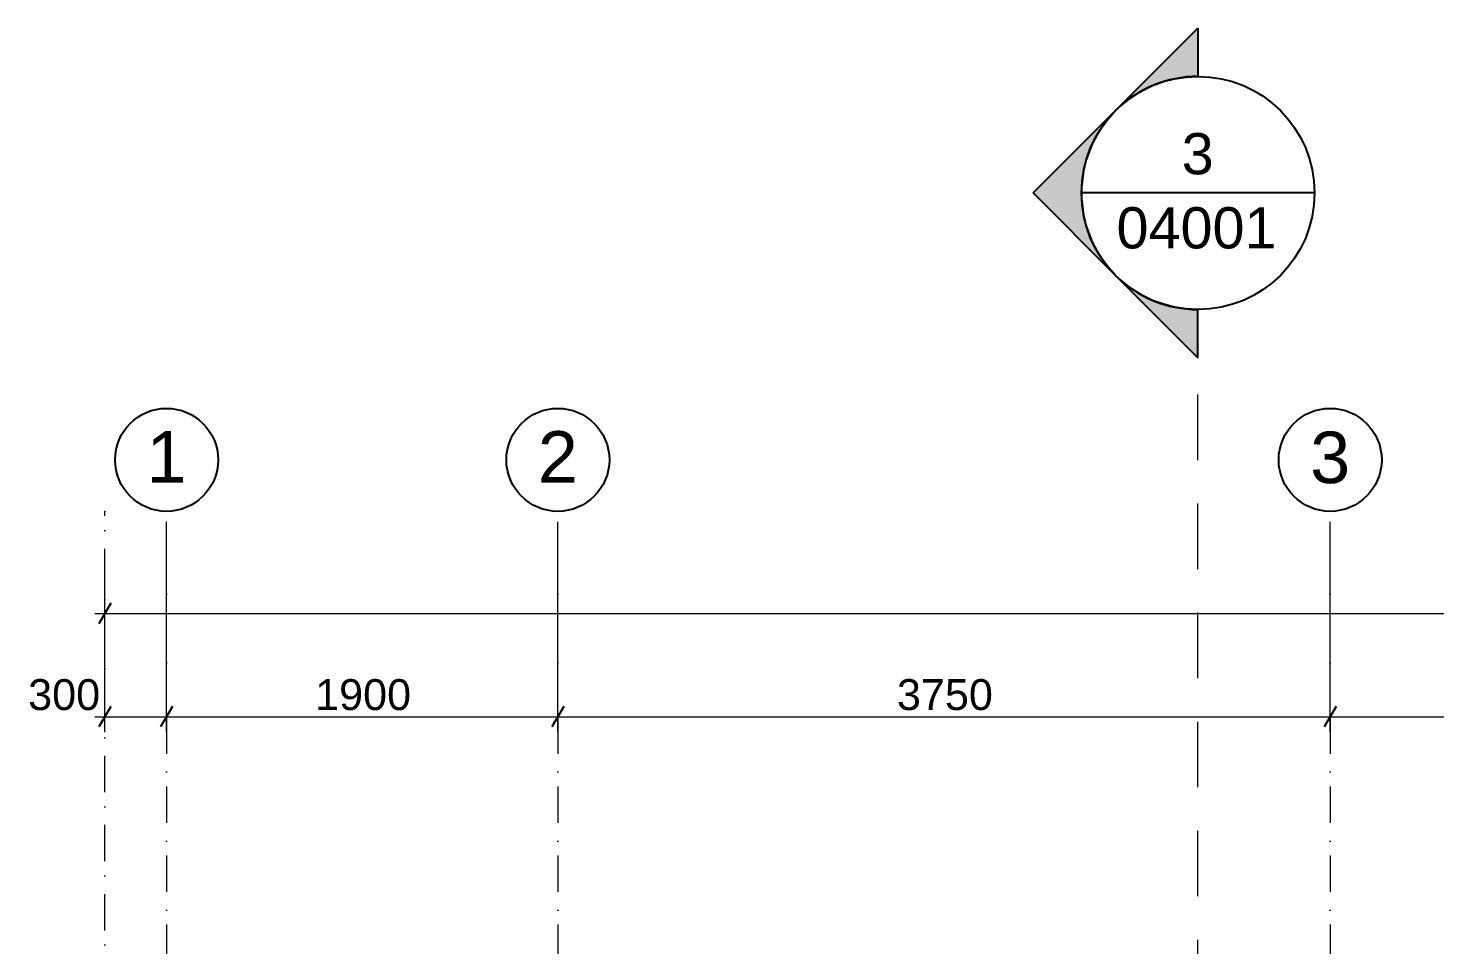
# Model space of a CAD drawing. Header units: millimetres. Extents: x -14278 to 101222, y -22378 to 34603.
# Drawn here: x 58995 to 65825, y 14019 to 18468 of the extents above; entities that cross this region are included whole.
import ezdxf
from ezdxf.enums import TextEntityAlignment as Align

# ---------------------------------------------------------------- set-up
doc = ezdxf.new("R2010")
doc.units = ezdxf.units.MM
doc.header["$MEASUREMENT"] = 0
doc.linetypes.add('Dot & Dashed', pattern=[335.138881, 176.388884, -88.194442, 0, -70.555556])
doc.linetypes.add('Long Dashed', pattern=[529.166651, 317.499995, -211.666656])
for name, color, linetype in [('A-Zz_60_50_80-P_MarkerSection', 7, 'Continuous'), ('NewA-Zz_20_20-D_DimensionGrid', 7, 'Continuous'), ('NewA-Zz_35_40_80-M_GridStructural', 7, 'Continuous')]:
    doc.layers.add(name, color=color, linetype=linetype)
doc.styles.add('GENERATED_STYLE_1', font='')
doc.styles.get('GENERATED_STYLE_1').set_extended_font_data('Arial')
doc.dimstyles.new('GENERATED_STYLE__2', dxfattribs={"dimtxt": 150, "dimasz": 76, "dimexe": 0.18, "dimexo": 300, "dimgap": 0.09, "dimtad": 1, "dimtih": 1, "dimtoh": 1, "dimdec": 0, "dimzin": 0, "dimdsep": 46, "dimtxsty": 'GENERATED_STYLE_1', "dimblk": 'ARROWHEAD_2', "dimblk1": 'ARROWHEAD_2', "dimblk2": 'ARROWHEAD_2', "dimcen": 0.09, "dimclrd": 6, "dimclre": 6, "dimclrt": 7, "dimazin": 0, "dimtfac": 1, "dimtdec": 4, "dimtmove": 0, "dimatfit": 3, "dimfxl": 0, "dimtolj": 1, "dimtzin": 0, "dimarcsym": 0})

# ---------------------------------------------------------------- blocks, each defined once
blk = doc.blocks.new('Standard grid marker')
at = {"layer": 'NewA-Zz_35_40_80-M_GridStructural', "color": 6, "linetype": 'Dot & Dashed', "lineweight": 13}
for q in [(18130.8, 0), (0, 0)]:
    blk.add_line((1000, 0), q, dxfattribs=at)
at = {"layer": 'NewA-Zz_35_40_80-M_GridStructural', "linetype": 'Continuous'}
blk.add_circle((-250, 0), 250, dxfattribs=at)
at = {"layer": 'NewA-Zz_35_40_80-M_GridStructural', "color": 6, "linetype": 'Dot & Dashed', "lineweight": 13}
blk.add_point((1000, 0), dxfattribs=at)
blk.add_point((1000, 0), dxfattribs=at)
at = {"layer": 'NewA-Zz_35_40_80-M_GridStructural', "style": 'GENERATED_STYLE_1'}
blk.add_attdef('AC_MarkerText_1', text='', height=250, rotation=90, dxfattribs=at).set_placement((-250, 14.3), align=Align.MIDDLE_CENTER)
blk = doc.blocks.new('Standard grid marker_3')
at = {"layer": 'NewA-Zz_35_40_80-M_GridStructural', "color": 6, "linetype": 'Dot & Dashed', "lineweight": 13}
blk.add_line((0, 0), (19130.8, 0), dxfattribs=at)
blk.add_point((19130.8, 0), dxfattribs=at)
blk = doc.blocks.new('*D1028', base_point=(59666.9, -1647.2))
at = {"layer": 'NewA-Zz_20_20-D_DimensionGrid', "color": 6, "linetype": 'Continuous', "lineweight": 13}
for p, q in [((59366.9, 15551.7), (59366.9, 15823)), ((94816.9, 15551.7), (94816.9, 15823)), ((59318, 15626.7), (59366.9, 15626.7)), ((59366.9, 15626.7), (94816.9, 15626.7)), ((94816.9, 15626.7), (94865.8, 15626.7))]:
    blk.add_line(p, q, dxfattribs=at)
at = {"layer": 'NewA-Zz_20_20-D_DimensionGrid', "linetype": 'Continuous'}
for p, q in [((59395.8, 15676.7), (59338, 15576.7)), ((94788, 15576.7), (94845.8, 15676.7))]:
    blk.add_line(p, q, dxfattribs=at)
at = {"layer": 'NewA-Zz_20_20-D_DimensionGrid', "insert": (76805.9, 15656.7), "char_height": 150, "attachment_point": 7, "style": 'GENERATED_STYLE_1'}
blk.add_mtext('\\A1;{\\fArial|b0|i0|c0|p34;35450}', dxfattribs=at)
blk = doc.blocks.new('ARROWHEAD_2')
at = {"color": 0, "linetype": 'Continuous', "lineweight": 0}
for p, q in [((0, 0), (-1, 0)), ((-0.378, -0.655), (0.378, 0.655))]:
    blk.add_line(p, q, dxfattribs=at)
blk = doc.blocks.new('*D1029', base_point=(59666.9, -1647.2))
at = {"layer": 'NewA-Zz_20_20-D_DimensionGrid', "color": 6, "linetype": 'Continuous', "lineweight": 13}
for p, q in [((59666.9, 15051.6), (59666.9, 16073)), ((59366.9, 15051.6), (59366.9, 15823)), ((59318, 15126.6), (59366.9, 15126.6)), ((59366.9, 15126.6), (59666.9, 15126.6)), ((59666.9, 15126.6), (61566.9, 15126.6))]:
    blk.add_line(p, q, dxfattribs=at)
at = {"layer": 'NewA-Zz_20_20-D_DimensionGrid', "linetype": 'Continuous'}
for p, q in [((59395.8, 15176.6), (59338, 15076.6)), ((59695.8, 15176.6), (59638, 15076.6))]:
    blk.add_line(p, q, dxfattribs=at)
at = {"layer": 'NewA-Zz_20_20-D_DimensionGrid', "insert": (58994.8, 15156.6), "char_height": 150, "attachment_point": 7, "style": 'GENERATED_STYLE_1'}
blk.add_mtext('\\A1;{\\fArial|b0|i0|c0|p34;300}', dxfattribs=at)
blk = doc.blocks.new('*D1030', base_point=(59666.9, -1647.2))
at = {"layer": 'NewA-Zz_20_20-D_DimensionGrid', "color": 6, "linetype": 'Continuous', "lineweight": 13}
for p, q in [((61566.9, 15051.6), (61566.9, 16073)), ((59666.9, 15126.6), (61566.9, 15126.6)), ((61566.9, 15126.6), (65316.9, 15126.6))]:
    blk.add_line(p, q, dxfattribs=at)
at = {"layer": 'NewA-Zz_20_20-D_DimensionGrid', "linetype": 'Continuous'}
for p, q in [((59695.8, 15176.6), (59638, 15076.6)), ((61595.8, 15176.6), (61538, 15076.6))]:
    blk.add_line(p, q, dxfattribs=at)
at = {"layer": 'NewA-Zz_20_20-D_DimensionGrid', "insert": (60388.1, 15156.6), "char_height": 150, "attachment_point": 7, "style": 'GENERATED_STYLE_1'}
blk.add_mtext('\\A1;{\\fArial|b0|i0|c0|p34;1900}', dxfattribs=at)
blk = doc.blocks.new('*D1031', base_point=(59666.9, -1647.2))
at = {"layer": 'NewA-Zz_20_20-D_DimensionGrid', "linetype": 'Continuous'}
for p, q in [((61595.8, 15176.6), (61538, 15076.6)), ((65345.8, 15176.6), (65288, 15076.6))]:
    blk.add_line(p, q, dxfattribs=at)
at = {"layer": 'NewA-Zz_20_20-D_DimensionGrid', "color": 6, "linetype": 'Continuous', "lineweight": 13}
blk.add_line((61566.9, 15126.6), (65316.9, 15126.6), dxfattribs=at)
at = {"layer": 'NewA-Zz_20_20-D_DimensionGrid', "insert": (63213.1, 15156.6), "char_height": 150, "attachment_point": 7, "style": 'GENERATED_STYLE_1'}
blk.add_mtext('\\A1;{\\fArial|b0|i0|c0|p34;3750}', dxfattribs=at)
blk = doc.blocks.new('*D1032', base_point=(59666.9, -1647.2))
at = {"layer": 'NewA-Zz_20_20-D_DimensionGrid', "color": 6, "linetype": 'Continuous', "lineweight": 13}
for p, q in [((65316.9, 15051.6), (65316.9, 16073)), ((68016.9, 15051.6), (68016.9, 16073)), ((61566.9, 15126.6), (65316.9, 15126.6)), ((65316.9, 15126.6), (68016.9, 15126.6))]:
    blk.add_line(p, q, dxfattribs=at)
at = {"layer": 'NewA-Zz_20_20-D_DimensionGrid', "linetype": 'Continuous'}
for p, q in [((65345.8, 15176.6), (65288, 15076.6)), ((68045.8, 15176.6), (67988, 15076.6))]:
    blk.add_line(p, q, dxfattribs=at)
at = {"layer": 'NewA-Zz_20_20-D_DimensionGrid', "insert": (66438.1, 15156.6), "char_height": 150, "attachment_point": 7, "style": 'GENERATED_STYLE_1'}
blk.add_mtext('\\A1;{\\fArial|b0|i0|c0|p34;2700}', dxfattribs=at)
blk = doc.blocks.new('Cutting Plane_21_2', base_point=(64675, -3916.2))
at = {"layer": 'A-Zz_60_50_80-P_MarkerSection', "linetype": 'Continuous'}
for points in [[(64675, 18468.1), (64675, 18233.8, 0.198912), (64275, 18068.1)], [(64275, 18068.1, 0.414214), (64275, 17268.1), (63875, 17668.1)], [(64675, 16868.1), (64675, 17102.4, -0.198912), (64275, 17268.1)]]:
    blk.add_hatch(color=256, dxfattribs=at).paths.add_polyline_path(points)
for p, q in [((64275, 18068.1), (64675, 18468.1)), ((64675, 18468.1), (64675, 18233.8)), ((63875, 17668.1), (64275, 18068.1)), ((64275, 17268.1), (63875, 17668.1)), ((65240.6, 17668.1), (64109.3, 17668.1)), ((64275, 17268.1), (64675, 16868.1)), ((64675, 16868.1), (64675, 17102.4))]:
    blk.add_line(p, q, dxfattribs=at)
at = {"layer": 'A-Zz_60_50_80-P_MarkerSection', "color": 6, "linetype": 'Long Dashed', "lineweight": 13}
blk.add_line((64675, 12668.1), (64675, 16868.1), dxfattribs=at)
at = {"layer": 'A-Zz_60_50_80-P_MarkerSection', "linetype": 'Continuous'}
blk.add_circle((64675, 17668.1), 565.7, dxfattribs=at)
for start, end in [(90, 135), (135, 225), (225, 270)]:
    blk.add_arc((64675, 17668.1), 565.7, start, end, dxfattribs=at)
at = {"layer": 'A-Zz_60_50_80-P_MarkerSection', "char_height": 200, "attachment_point": 9, "style": 'GENERATED_STYLE_1'}
for s, insert in [('\\A1;{\\fArial|b0|i0|c0|p34;3}', (64751.2, 17756)), ('\\A1;{\\fArial|b0|i0|c0|p34;04001}', (65056.3, 17396.2))]:
    blk.add_mtext(s, dxfattribs=dict(at, insert=insert))

msp = doc.modelspace()

# ---------------------------------------------------------------- block references
at = {"layer": 'A-Zz_60_50_80-P_MarkerSection', "color": 6, "lineweight": 13}
msp.add_blockref('Cutting Plane_21_2', (64675, -3916.2), dxfattribs=at)
at = {"layer": 'NewA-Zz_35_40_80-M_GridStructural', "color": 1, "linetype": 'Continuous', "lineweight": 18}
ref = msp.add_blockref('Standard grid marker', (59666.9, 16123), dxfattribs=dict(at, zscale=1000, rotation=270))
ref.add_attrib('AC_MarkerText_1', '1', dxfattribs={"color": 7, "height": 250, "rotation": 360, "style": 'GENERATED_STYLE_1'}).set_placement((59666.9, 16387.3), align=Align.MIDDLE_CENTER)
ref = msp.add_blockref('Standard grid marker', (61566.9, 16123), dxfattribs=dict(at, zscale=1000, rotation=270))
ref.add_attrib('AC_MarkerText_1', '2', dxfattribs={"color": 7, "height": 250, "rotation": 360, "style": 'GENERATED_STYLE_1'}).set_placement((61566.9, 16387.3), align=Align.MIDDLE_CENTER)
ref = msp.add_blockref('Standard grid marker', (65316.9, 16123), dxfattribs=dict(at, zscale=1000, rotation=270))
ref.add_attrib('AC_MarkerText_1', '3', dxfattribs={"color": 7, "height": 250, "rotation": 360, "style": 'GENERATED_STYLE_1'}).set_placement((65316.9, 16385.1), align=Align.MIDDLE_CENTER)
at = {"layer": 'NewA-Zz_35_40_80-M_GridStructural', "color": 1, "linetype": 'Continuous', "lineweight": 18, "zscale": 1000, "rotation": 90}
msp.add_blockref('Standard grid marker_3', (59366.9, -3007.8), dxfattribs=at)

# ---------------------------------------------------------------- dimensions: what is measured, and where the dimension line sits
at = {"layer": 'NewA-Zz_20_20-D_DimensionGrid', "color": 6, "linetype": 'Continuous', "lineweight": 13}
for base, p1, p2, picture, middle in [((59666.9, 15126.6), (59366.9, 16123), (59666.9, 16373), '*D1029', (59171.4, 15231.6)), ((61566.9, 15126.6), (59666.9, 16373), (61566.9, 16373), '*D1030', (60623.6, 15231.6)), ((65316.9, 15126.6), (61566.9, 16373), (65316.9, 16373), '*D1031', (63448.6, 15231.6)), ((68016.9, 15126.6), (65316.9, 16373), (68016.9, 16373), '*D1032', (66673.6, 15231.6)), ((94816.9, 15626.7), (59366.9, 16123), (94816.9, 16123), '*D1028', (77100.2, 15731.7))]:
    dim = msp.add_linear_dim(base=base, p1=p1, p2=p2, dimstyle='GENERATED_STYLE__2', dxfattribs=at)
    dim.commit()
    dim.dimension.update_dxf_attribs({"geometry": picture, "text_midpoint": middle, "dimtype": 160})

doc.saveas('drawing.dxf')
